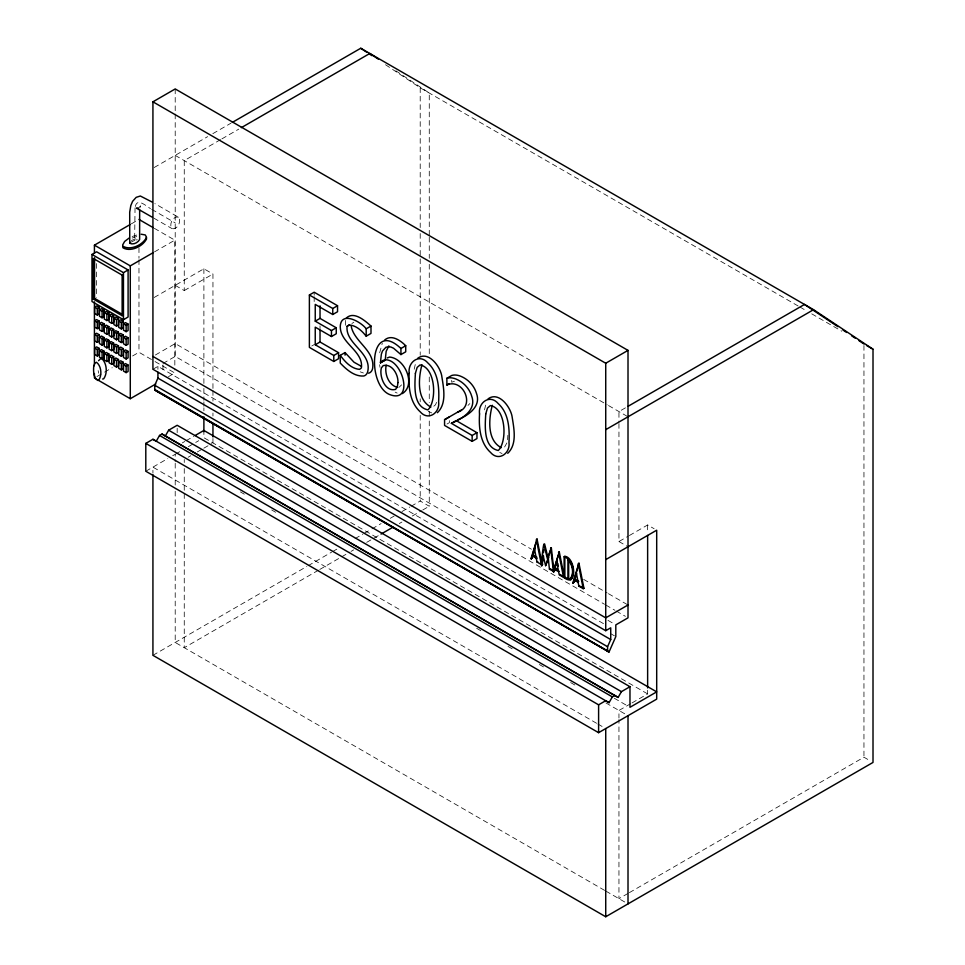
<?xml version="1.0" encoding="UTF-8"?>
<svg xmlns="http://www.w3.org/2000/svg" width="965" height="965" viewBox="0 0 965 965"><rect width="100%" height="100%" fill="white"/><g stroke="black" fill="none" stroke-linecap="round" stroke-linejoin="round"><path stroke-width="0.72" stroke-dasharray="4.83 3.62" d="M507.578 439.738L507.855 435.263M345.361 320.428L345.434 326.291M414.19 369.257L415.987 361.224M484.526 409.872L486.336 401.838M135.04 207.849L134.63 241.153M379.691 352.792L382.273 343.275M139.949 207.294L140.492 205.859L139.829 207.161L140.166 206.643M135.353 206.486C137.042 197.427 146.511 206.281 150.444 208.609M436.53 402.369L435.541 404.781L432.718 407.121M506.866 442.971L504.611 446.976M401.573 384.866L399.136 387.267M468.001 405.409L469.834 403.587M131.288 240.502L137.356 238.222M131.288 242.058L134.895 240.237M351.875 323.516L353.841 322.25M154.171 167.524L207.644 136.644M212.831 133.653L230.997 123.158M220.587 139.623L184.255 160.6L184.255 290.574L175.208 285.338M221.89 138.876L238.753 129.141M131.337 223.856L137.706 220.177M154.472 251.901L174.834 240.152L174.834 370.005M154.171 297.485L203.892 268.777L212.951 274.012L212.951 389.124M184.255 290.574L212.951 274.012M96.97 376.531L103.339 372.864M104.606 372.128L112.242 367.713M132.603 355.964L138.972 352.285L153.061 360.415M155.401 354.999L175.208 343.564L531.45 549.242M152.928 369.269L157.922 366.386L604.199 624.053M163.001 363.455L175.208 356.411L604.524 604.271M168.477 376.664L174.834 372.985L154.34 361.163M311.779 345.989L314.18 344.614M182.264 442.935L184.81 441.463M186.076 440.728L193.712 436.325M145.799 471.246L167.777 458.556M172.723 455.697L175.208 454.274L175.208 461.801M175.485 454.105L181.939 450.378M188.392 446.65L198.73 440.691M188.175 457.241L190.78 455.733M197.294 451.97L202.517 448.954M203.82 448.206L211.637 443.695M446.964 424.045L449.364 422.658L449.364 416.904M152.928 655.319L306.822 566.467M308.125 565.719L331.586 552.173M332.889 551.425L336.797 549.169M355.048 538.639L362.864 534.115M364.167 533.368L370.681 529.604M371.983 528.856L381.115 523.585M390.234 518.314L394.142 516.058M401.959 511.546L409.787 507.035M411.09 506.275L420.209 501.016L429.268 506.239L429.268 417.592M318.486 570.194L184.255 647.696L184.255 492.62M319.789 569.447L349.764 552.137M351.067 551.389L353.673 549.881M366.712 542.354L379.74 534.827M399.293 523.549L401.898 522.041M412.32 516.022L421.44 510.75M422.742 510.003L429.268 506.239M625.441 407.833L618.951 411.572L618.951 422.031M618.951 423.526L618.951 541.534L628.082 536.263M629.385 535.515L647.636 524.972L654.113 528.711M630.688 703.69L618.951 710.469L618.951 717.996M631.991 702.942L647.636 693.907L647.636 689.42M628.07 893.397L618.951 898.656L618.951 719.504M629.373 892.637L863.952 757.211L870.43 760.939M132.157 236.497L138.333 234.543M132.157 238.041L137.307 236.353M454.467 381.235L451.68 382.224L451.68 379.534M136.174 239.911L137.356 239.778M360.198 371.827L363.419 372.997M178.356 217.173C173.012 215.75 168.525 224.736 172.047 228.633C177.391 230.056 181.878 221.082 178.356 217.173L154.858 203.615M428.243 411.343L431.705 412.899M499.737 452.476L502.041 453.514M395.155 392.14L397.17 393.093M385.53 64.727L420.209 87.803L798.694 306.315M799.997 307.063L806.523 310.839M811.746 313.854L841.77 331.188M175.208 155.377L607.202 404.793M608.505 405.541L628.01 416.796M151.746 209.369L175.208 222.903M153.833 218.126L172.047 228.633M154.34 228.319L174.834 240.152M618.951 541.534L628.01 546.769M583.644 579.374L607.13 592.944M608.433 593.692L628.01 604.995M605.827 605.031L614.958 610.302M616.261 611.05L625.404 616.333M607.974 620.362L614.5 624.126M610.58 633.607L614.5 635.863M647.563 693.859L203.892 437.712L203.892 430.45M614.319 698.25L628.673 706.537M240.394 491.909L244.302 494.164M271.72 509.99L275.64 512.258M476.662 628.324L481.885 631.339M508 646.405L513.211 649.421M539.326 664.499L544.549 667.515M570.653 682.581L575.876 685.596M605.899 702.93L628.01 715.692M596.599 723.28L152.928 467.132L152.928 473.152M597.902 724.04L603.125 727.055M604.597 890.369L175.208 642.461L175.208 490.401M605.899 891.129L628.01 903.891M395.819 70.783L429.268 93.026L429.268 235.774M98.141 370.62L98.72 373.214M379.619 364.734L379.981 367.315M863.952 345.494L863.952 757.211M647.636 524.972L647.636 532.451M429.268 237.281L429.268 258.318M429.268 264.326L429.268 357.484M429.268 377.013L429.268 402.562M429.268 411.572L429.268 416.084M420.209 87.803L420.209 227.547M420.209 233.554L420.209 355.265M420.209 398.834L420.209 401.838M420.209 415.36L420.209 501.016M320.03 325.856L320.03 328.788M314.18 292.226L314.18 295.218M314.18 296.713L314.18 302.708M212.951 390.608L212.951 401.078M212.951 413.032L212.951 416.024M212.951 438.448L212.951 442.935M203.892 268.777L203.892 386.881M203.892 388.376L203.892 400.33M203.892 401.826L203.892 406.313M203.892 407.809L203.892 410.8M184.255 459.497L184.255 462.512M184.255 468.532L184.255 491.113M177.174 428.219L177.174 432.634M175.208 88.949L175.208 112.567M175.208 114.051L175.208 356.411M175.208 463.309L175.208 488.905M163.001 364.927L163.001 372.261M157.922 366.386L157.922 369.318M138.972 247.8L138.972 258.246M138.972 259.742L138.972 352.285M96.621 263.554L96.621 297.377"/><path stroke-width="1.45" d="M564.139 577.685L564.127 556.745L564.839 556.335C575.417 557.095 577.963 588.252 564.139 577.685L564.863 577.275L564.839 556.335M568.674 559.531L568.674 578.493L567.963 578.904L567.963 559.941C572.595 564.103 574.875 575.538 569.169 579.446L567.963 578.904M139.66 209.755L139.623 239.525C138.067 242.722 132.929 245.146 129.744 243.252L129.696 212.179L130.818 205.545L132.591 201.335L136.186 197.343L140.347 196.016L152.253 202.107M380.427 362.731L385.373 360.042L380.427 362.731L381.368 354.107L382.502 350.983L386 347.183L390.729 346.954L393.527 348.208L400.933 354.577L405.722 351.815L405.722 345.723C400.572 340.536 391.32 333.914 384.54 340.138M385.228 359.957L386.157 351.332L388.859 345.892M543.548 555.949C539.423 583.294 542.571 546.974 543.898 544.344L544.61 543.934L548.048 558.084L551.329 547.806L547.336 558.494L543.898 544.344M541.787 564.983L542.969 555.092L545.623 565.671L548.506 558.578M542.499 564.561L542.221 562.486M542.342 561.473L542.607 559.435M543.476 552.728L543.85 549.797M386.181 365.156C384.384 373.612 388.425 385.337 397.701 387.435M531.076 558.421L537.047 539.025L542.065 564.115L541.353 564.525L537.01 562.016L536.395 558.856C532.113 552.728 530.231 561.268 531.787 558.011L536.178 542.161M550.617 548.216L553.5 571.823L558.385 554.984M572.957 582.595L578.94 563.21L583.946 588.288L583.234 588.698L578.891 586.189L578.276 583.041C573.994 576.901 572.112 585.453 573.668 582.184L578.94 563.21M346.206 318.161C353.841 310.633 365.096 320.814 370.994 326.049L370.994 333.42L366.193 336.182C361.947 330.874 356.206 325.314 349.053 325.012L347.086 326.291C345.144 343.805 371.416 352.237 367.858 370.994A14.451 8.335 60 0 1 363.793 375.988C354.372 376.736 346.351 369.45 340.247 363.069L340.247 355.361L345.048 352.587L354.01 362.225L361.405 366.35M532.849 555.949L531.293 559M555.056 568.771L554.212 571.413L555.056 568.771L557.215 570.05M575.044 580.327L573.174 583.186M532.415 555.466L533.126 555.056L536.878 557.215L536.166 557.637L532.415 555.466L533.295 552.257M536.564 540.822L537.047 539.025M533.126 555.056L535.105 547.975M554.344 569.181L558.602 571.678L559.218 574.838L563.56 577.347L564.272 576.937L559.266 551.847L553.283 571.244L549.423 569.181L548.216 557.649L548.928 557.239M557.312 560.798L556.6 561.208L558.373 570.448L554.622 568.288L555.502 565.08M558.771 553.645L559.266 551.847M554.622 568.288L556.938 562.088M574.296 579.651L575.007 579.241L578.759 581.4L578.047 581.811L574.296 579.651L575.176 576.443M575.007 579.241L576.612 573.451M545.623 565.671L548.216 557.649M129.636 242.673L129.877 241.998M421.946 364.649C418.496 377.966 416.41 399.474 430.885 407.061M492.283 405.264C488.833 418.569 486.758 440.088 501.233 447.676M607.576 651.508L607.576 646.707L610.724 639.554L610.724 627.817L605.731 630.7L152.928 369.269L152.928 101.82L175.208 88.949L628.01 350.379L628.01 617.841L615.803 624.886L615.803 636.623L609.036 651.99L154.774 390.077L154.774 385.276L157.922 378.123L157.922 372.261M98.539 360.705L101.241 358.124C106.862 362.514 107.851 373.166 103.665 378.835L102.628 379.016M194.978 435.589L203.892 430.45L656.695 691.869L629.976 707.297L629.976 686.706L621.436 691.64L618.131 697.43L162.011 434.033L159.539 435.456L156.234 441.246L152.928 439.28L145.799 443.393L145.799 471.246L598.602 732.676L656.695 699.13L656.695 530.207L605.731 559.628M618.131 697.43L165.317 435.999L168.634 430.209L177.174 425.276L629.976 686.706M152.928 439.28L609.036 702.677L612.353 696.887L614.826 695.451M380.584 362.816L382.43 360.729L384.758 359.824C402.731 358.232 414.673 404.552 389.365 394.432C366.941 384.939 369.149 318.136 400.933 348.498L400.933 354.577M417.736 358.256C428.183 350.488 439.726 365.807 441.656 375.433C443.478 387.315 447.169 403.454 437.386 412.682M488.073 398.871C498.531 391.09 510.063 406.422 511.993 416.048C513.826 427.929 517.517 444.069 507.735 453.297M457.748 412.103C475.974 406.229 462.995 377.689 446.879 384.999L446.879 378.268L451.68 375.494A27.515 15.886 60 0 1 460.703 376.241C468.134 379.281 474.189 385.602 476.469 393.346C481.463 406.651 468.073 415.577 457.446 419.847M129.214 237.981L124.618 241.467L122.7 244.869L122.941 246.232C130.565 250.779 142.844 244.965 146.559 237.342L145.281 234.953L141.155 234.218M232.3 122.41L360.753 48.25L813.555 309.681L873.011 349.221L873.011 762.434L605.731 916.75L152.928 655.319L152.928 474.659M241.347 127.645L369.812 53.473L378.473 59.251M94.425 252.625L94.425 245.158L130.058 224.592M91.989 254.458L96.621 251.793L128.092 269.959L128.092 317.027L123.46 319.705L91.989 301.526L91.989 254.458L123.46 272.637L128.092 269.959M94.425 245.158L130.287 265.87L153.194 252.637M93.316 299.053L94.558 298.33L123.387 314.976L122.133 315.7L93.316 299.053L93.316 258.463L122.133 275.109L123.387 274.386M94.654 307.063L96.621 305.941L99.25 307.449L99.25 313.878L97.284 315L94.654 313.492L94.654 307.063L97.284 308.583L99.25 307.449M99.467 309.849L101.421 308.716L104.051 310.235L104.051 316.653L102.097 317.787L99.467 316.267L99.467 309.849L102.097 311.357L104.051 310.235M104.28 312.624L106.234 311.49L108.864 313.01L108.864 319.427L106.898 320.561L104.28 319.041L104.28 312.624L106.898 314.132L108.864 313.01M94.654 320.718L96.621 319.596L99.25 321.104L99.25 327.533L97.284 328.655L94.654 327.147L94.654 320.718L97.284 322.238L99.25 321.104M109.081 315.398L111.047 314.264L113.665 315.784L113.665 322.201L111.711 323.335L109.081 321.815L109.081 315.398L111.711 316.918L113.665 315.784M99.467 323.504L101.421 322.37L104.051 323.878L104.051 330.307L102.097 331.429L99.467 329.921L99.467 323.504L102.097 325.012L104.051 323.878M113.894 318.173L115.848 317.039L118.478 318.559L118.478 324.976L116.524 326.11L113.894 324.59L113.894 318.173L116.524 319.692L118.478 318.559M104.28 326.279L106.234 325.145L108.864 326.665L108.864 333.082L106.898 334.216L104.28 332.696L104.28 326.279L106.898 327.786L108.864 326.665M94.654 334.373L96.621 333.239L99.25 334.758L99.25 341.176L97.284 342.31L94.654 340.802L94.654 334.373L97.284 335.892L99.25 334.758M118.695 320.947L120.661 319.813L123.291 321.333L123.291 327.75L121.325 328.884L118.695 327.364L118.695 320.947L121.325 322.467L123.291 321.333M109.081 329.053L111.047 327.919L113.665 329.439L113.665 335.856L111.711 336.99L109.081 335.47L109.081 329.053L111.711 330.561L113.665 329.439M99.467 337.147L101.421 336.025L104.051 337.533L104.051 343.962L102.097 345.084L99.467 343.576L99.467 337.147L102.097 338.667L104.051 337.533M123.508 323.721L125.474 322.6L128.092 324.107L128.092 330.537L126.138 331.658L123.508 330.151L123.508 323.721L126.138 325.241L128.092 324.107M113.894 331.827L115.848 330.693L118.478 332.213L118.478 338.631L116.524 339.764L113.894 338.245L113.894 331.827L116.524 333.347L118.478 332.213M104.28 339.933L106.234 338.799L108.864 340.307L108.864 346.737L106.898 347.87L104.28 346.351L104.28 339.933L106.898 341.441L108.864 340.307M94.654 348.027L96.621 346.893L99.25 348.413L99.25 354.831L97.284 355.964L94.654 354.445L94.654 348.027L97.284 349.547L99.25 348.413M118.695 334.602L120.661 333.468L123.291 334.988L123.291 341.405L121.325 342.539L118.695 341.019L118.695 334.602L121.325 336.122L123.291 334.988M109.081 342.708L111.047 341.574L113.665 343.094L113.665 349.511L111.711 350.645L109.081 349.125L109.081 342.708L111.711 344.216L113.665 343.094M99.467 350.802L101.421 349.668L104.051 351.188L104.051 357.605L102.097 358.739L99.467 357.231L99.467 350.802L102.097 352.322L104.051 351.188M123.508 337.376L125.474 336.242L128.092 337.762L128.092 344.179L126.138 345.313L123.508 343.793L123.508 337.376L126.138 338.896L128.092 337.762M113.894 345.482L115.848 344.348L118.478 345.868L118.478 352.285L116.524 353.419L113.894 351.899L113.894 345.482L116.524 347.002L118.478 345.868M104.28 353.576L106.234 352.454L108.864 353.962L108.864 360.391L106.898 361.513L104.28 360.005L104.28 353.576L106.898 355.096L108.864 353.962M118.695 348.256L120.661 347.123L123.291 348.642L123.291 355.06L121.325 356.194L118.695 354.674L118.695 348.256L121.325 349.776L123.291 348.642M109.081 356.362L111.047 355.229L113.665 356.736L113.665 363.166L111.711 364.3L109.081 362.78L109.081 356.362L111.711 357.87L113.665 356.736M123.508 351.031L125.474 349.897L128.092 351.417L128.092 357.834L126.138 358.968L123.508 357.448L123.508 351.031L126.138 352.551L128.092 351.417M113.894 359.137L115.848 358.003L118.478 359.523L118.478 365.94L116.524 367.074L113.894 365.554L113.894 359.137L116.524 360.645L118.478 359.523M118.695 361.911L120.661 360.777L123.291 362.297L123.291 368.714L121.325 369.848L118.695 368.328L118.695 361.911L121.325 363.431L123.291 362.297M123.508 364.686L125.474 363.552L128.092 365.072L128.092 371.489L126.138 372.623L123.508 371.103L123.508 364.686L126.138 366.205L128.092 365.072M309.379 295L314.18 292.226L337.545 305.724L337.545 311.743L332.756 314.506L315.241 304.397L315.241 321.164L331.465 330.537L336.254 327.774L336.254 333.757L331.465 336.52L315.241 327.159L315.241 344.77L333.781 355.47L338.57 352.707L338.57 358.691L333.781 361.465L309.379 347.376L309.379 295L332.756 308.486L337.545 305.724M94.425 373.527L94.425 378.003L130.287 398.714L155.739 384.01M315.241 321.164L320.03 318.402L336.254 327.774M347.086 326.291L349.487 324.903M315.241 344.77L320.03 342.008L338.57 352.707M366.193 336.182L366.193 328.812L370.994 326.049M400.933 348.498L405.722 345.723M446.879 384.999L449.28 383.612M476.951 432.694L472.15 435.468L451.367 423.321L456.156 420.559L476.951 432.694L476.951 438.58L472.15 441.355L444.563 425.42L444.563 419.679L449.364 416.904M152.928 101.82L605.731 363.238L628.01 350.379M381.042 534.079L392.779 527.312M628.034 406.325L804.496 304.445L837.946 326.689M605.731 429.666L813.555 309.681M531.124 558.795L531.787 558.011M536.395 558.856L537.107 558.446M537.01 562.016L537.722 561.606M541.329 564.344L542.041 563.934M541.401 564.73L542.113 564.308M541.896 564.778L542.607 564.368M549.423 569.181L550.134 568.771L552.68 570.231M553.994 570.834L553.283 571.244L553.946 570.966L551.329 547.806M553.331 571.618L554.043 571.208M553.5 571.823L554.212 571.413M553.681 571.726L554.393 571.316M558.602 571.678L559.314 571.268M574.018 580.544L574.73 580.134M573.005 582.981L573.668 582.184M578.891 586.189L579.603 585.779M628.01 604.995L605.731 617.853L152.928 356.435M145.799 443.393L598.602 704.824L605.731 700.699L609.036 702.677M444.563 419.679L461.342 410.016M451.367 423.321C462.175 418.81 476.879 410.077 471.68 396.12C469.4 388.376 463.345 382.044 455.914 379.004A27.515 15.886 60 0 0 446.879 378.268M402.345 393.611C416.47 384.673 404.805 358.268 389.546 357.062L387.218 357.967M138.827 208.03L136.379 208.126L152.53 217.366M154.774 390.077L609.036 651.99M568.674 578.493L569.881 579.024C575.586 575.164 573.234 564.018 568.916 559.652M866.546 345.494L873.011 349.221M138.972 219.441L153.061 227.571M564.127 556.745C573.174 559.833 574.718 572.341 570.834 579.832L564.863 577.275M559.929 574.416L564.272 576.937M580.689 586.406L583.946 588.288M157.922 378.123L610.724 639.554M154.774 385.276L607.576 646.707M154.774 389.486L607.576 650.917M168.634 430.209L621.436 691.64M159.539 435.456L612.353 696.887M162.011 434.033L165.317 435.999M555.333 567.878L557.203 569.024M842.903 329.994L846.619 332.467M851.576 335.76L855.292 338.232M859.007 340.705L863.952 343.998M360.753 48.25L366.941 52.375M369.426 54.016L371.899 55.668M366.193 328.812C361.2 321.9 341.188 310.682 340.283 326.122C339.74 343.335 363.781 350.958 361.38 367.942L359.595 369.366C351.236 368.751 344.951 361.706 340.247 355.361M578.216 563.62L583.234 588.698M558.542 552.257L563.56 577.347M536.335 539.447L541.353 564.525M576.274 572.571L578.047 581.811M557.818 563.439L558.325 566.081M534.393 548.385L536.166 557.637M146.318 237.523L146.559 238.886C142.844 246.521 130.565 252.323 122.941 247.788L122.7 246.413M351.224 326.327C354.179 342.068 375.24 350.512 372.659 368.232A14.451 8.335 60 0 1 368.594 373.214M647.636 535.442L647.636 687.924M628.01 715.692L628.01 903.891M605.731 363.238L605.731 630.7M605.731 728.551L605.731 916.75M598.602 704.824L598.602 732.676M472.15 435.468L472.15 441.355M345.048 352.587L345.048 355.156M333.781 355.47L333.781 361.465M332.756 308.486L332.756 314.506M331.465 330.537L331.465 336.52M320.03 305.821L320.03 318.402M320.03 330.259L320.03 342.008M212.951 423.502L212.951 436.952M203.892 416.784L203.892 431.729M130.287 265.87L130.287 398.714M126.138 325.241L126.138 331.658M126.138 338.896L126.138 345.313M126.138 352.551L126.138 358.968M126.138 366.205L126.138 372.623M123.46 272.637L123.46 319.705M122.133 275.109L122.133 315.7M121.325 322.467L121.325 328.884M121.325 336.122L121.325 342.539M121.325 349.776L121.325 356.194M121.325 363.431L121.325 369.848M116.524 319.692L116.524 326.11M116.524 333.347L116.524 339.764M116.524 347.002L116.524 353.419M116.524 360.645L116.524 367.074M111.711 316.918L111.711 323.335M111.711 330.561L111.711 336.99M111.711 344.216L111.711 350.645M111.711 357.87L111.711 364.3M106.898 314.132L106.898 320.561M106.898 327.786L106.898 334.216M106.898 341.441L106.898 347.87M106.898 355.096L106.898 361.513M102.097 311.357L102.097 317.787M102.097 325.012L102.097 331.429M102.097 338.667L102.097 345.084M102.097 352.322L102.097 358.739M97.284 308.583L97.284 315M97.284 322.238L97.284 328.655M97.284 335.892L97.284 342.31M97.284 349.547L97.284 355.964M94.558 257.739L94.558 298.33M94.425 301.876L94.425 364.565M409.208 373.334C408.352 386.712 409.679 402.212 420.197 411.814C428.303 421.283 440.137 412.767 438.629 401.826C439.34 388.388 438.544 372.599 427.857 362.937C419.425 353.094 407.519 362.092 409.208 373.334M479.545 413.949C478.7 427.326 480.027 442.826 490.534 452.428C498.64 461.897 510.485 453.381 508.977 442.44C509.689 429.003 508.893 413.213 498.193 403.551C489.762 393.708 477.856 402.707 479.545 413.949M415.396 373.371C414.781 385.023 412.682 406.615 427.929 409.896C436.976 401.235 435.915 367.822 420.065 364.927L417.145 367.412L415.396 373.371M485.745 413.985C485.13 425.625 483.031 447.229 498.266 450.51C507.325 441.849 506.263 408.436 490.413 405.541L487.494 408.026L485.745 413.985M93.726 366.302C93.364 371.03 93.316 377.568 97.718 380.427L98.623 380.27C102.278 375.349 101.409 366.085 96.512 362.273L94.811 363.19L93.726 366.302M397.942 382.55L397.363 386.76L395.602 389.378C385.083 392.369 379.076 376.157 381.38 367.918L383.189 365.639C392.043 363.214 398.461 374.77 397.942 382.55"/></g></svg>
